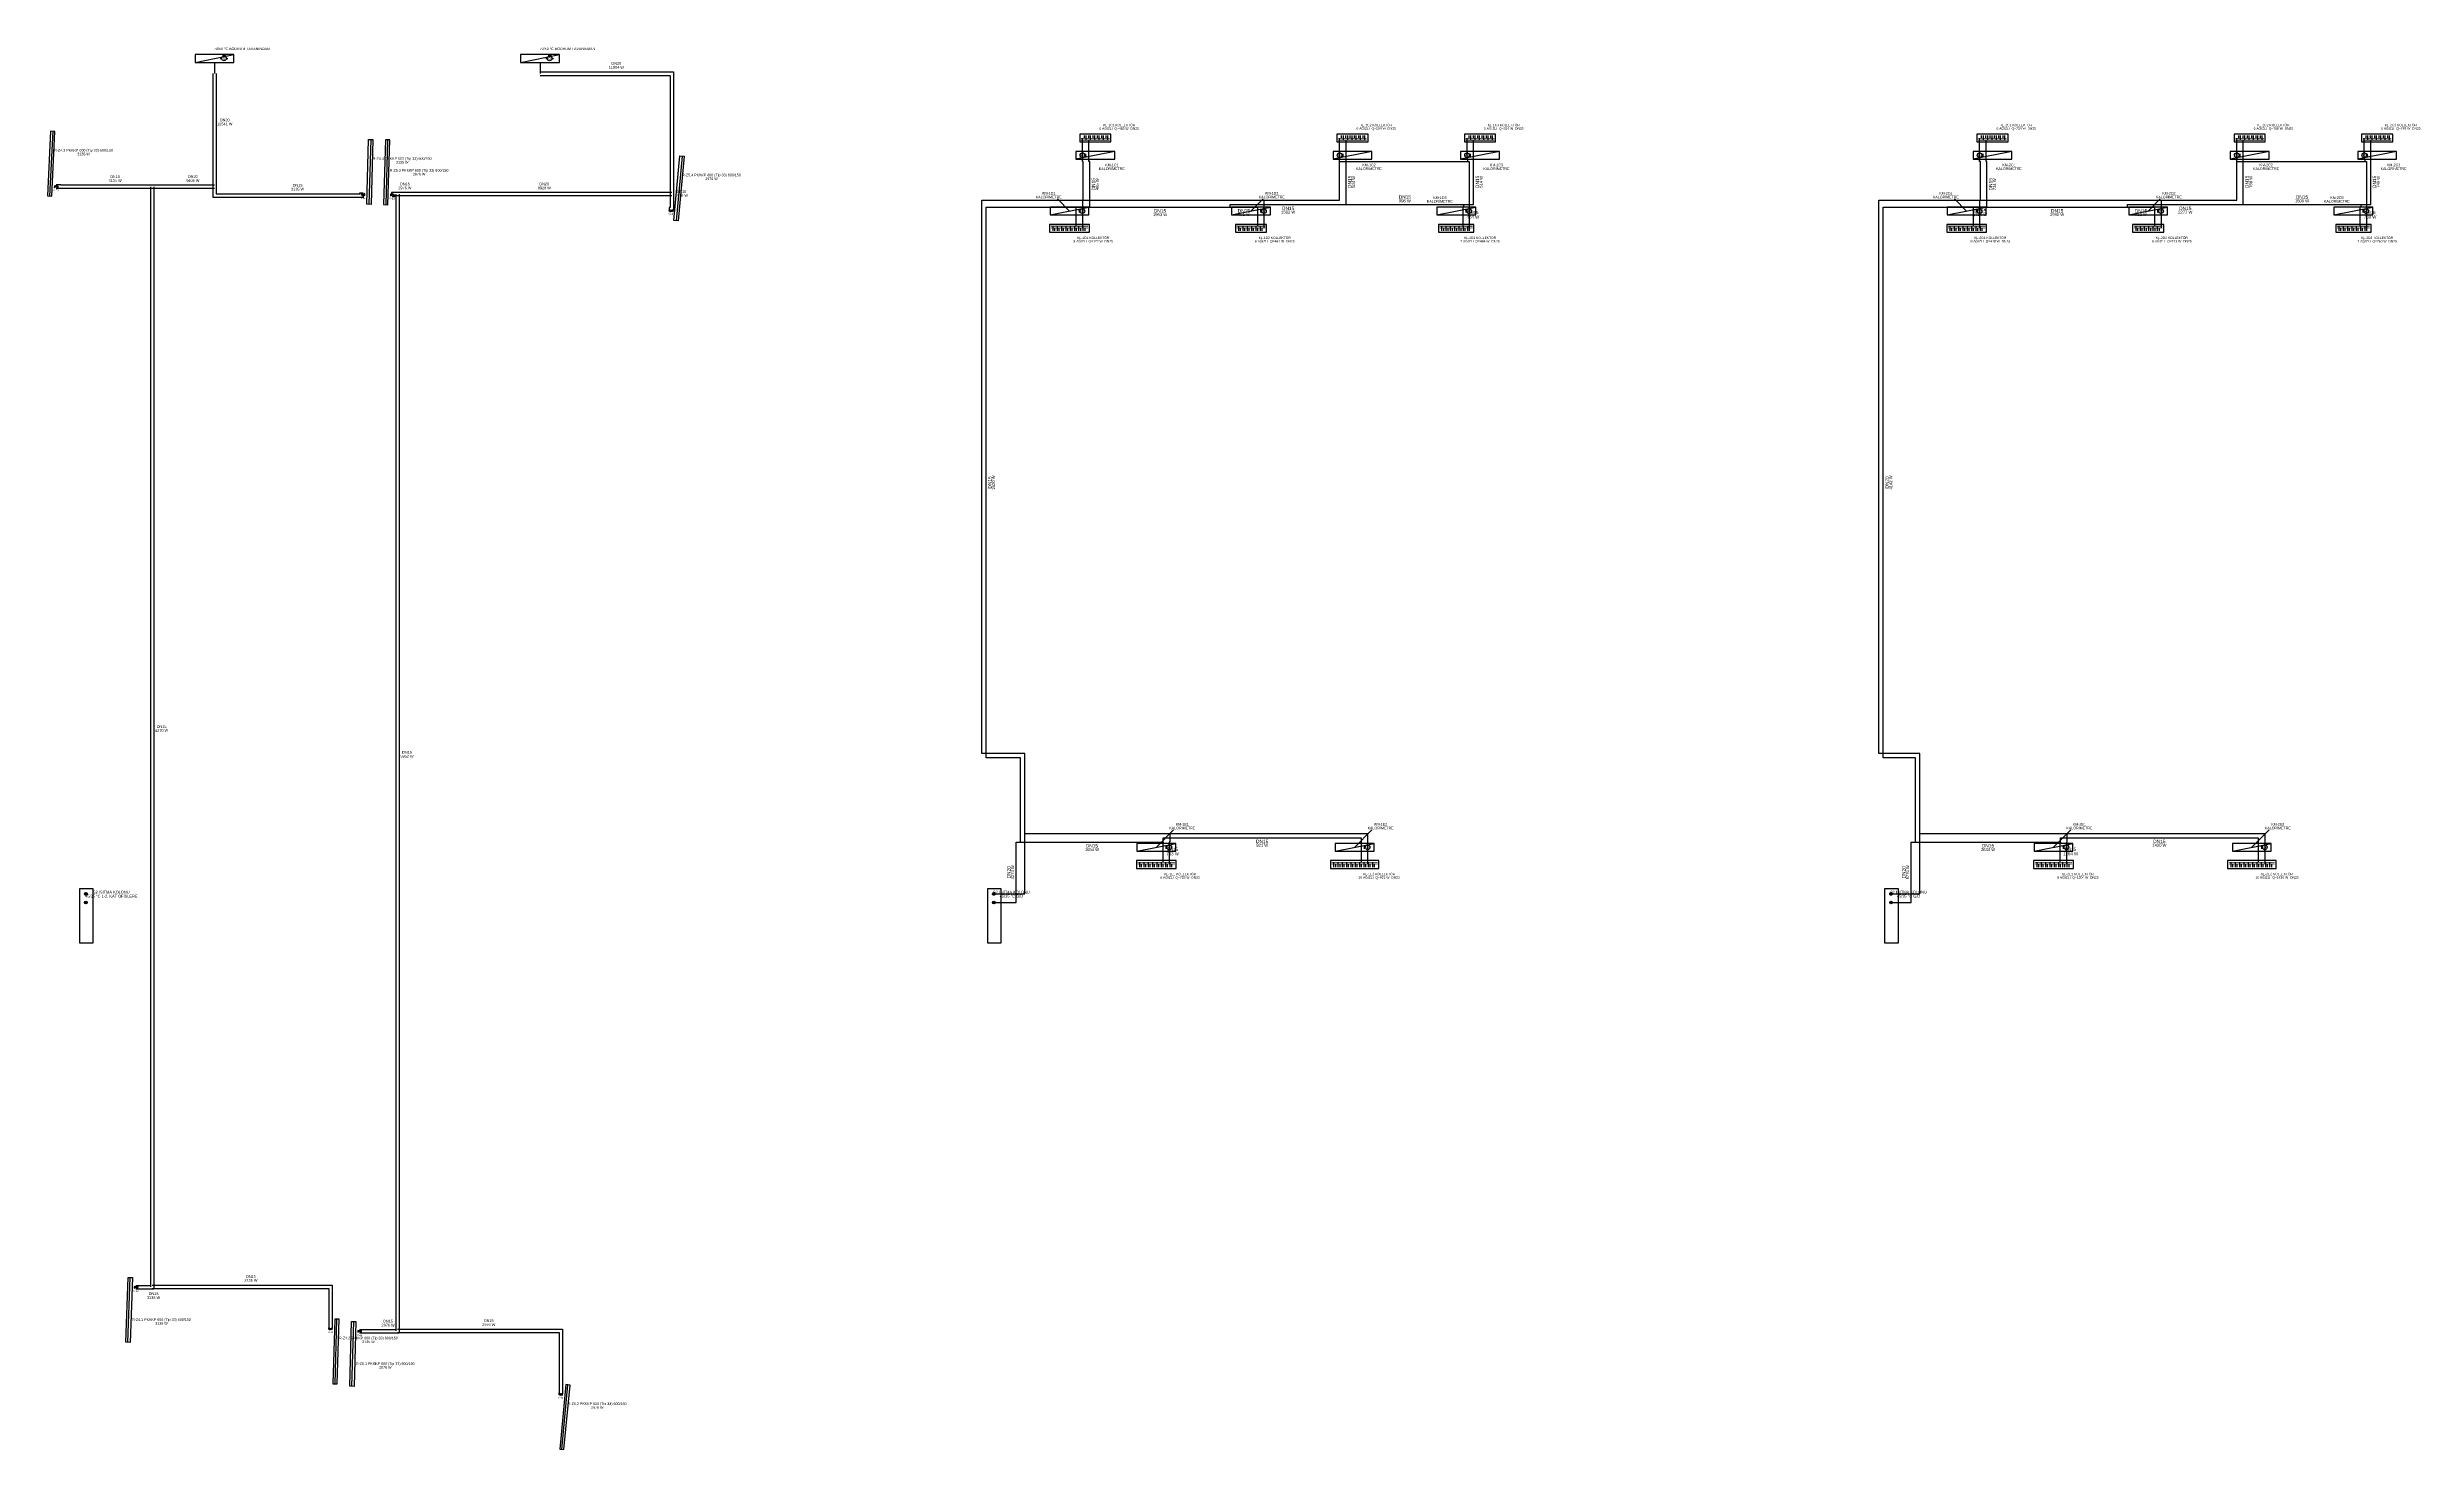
# Model space of a CAD drawing. Header units: centimetres. Extents: x 247996 to 314900, y -468471 to -440326.
# Drawn here: x 283163 to 288645, y -447086 to -443841 of the extents above; entities that cross this region are included whole.
import ezdxf
from ezdxf.enums import TextEntityAlignment as Align

# ---------------------------------------------------------------- set-up
doc = ezdxf.new("R2010")
doc.units = ezdxf.units.CM
doc.linetypes.add('ISITMA DONUS HATTI', pattern=[1.66, 1.57, -0.02, -0.07])
for name, color, linetype, lineweight in [('SCOTT-MTY-ISITMA-CAP', 41, 'CONTINUOUS', 30), ('SCOTT-MTY-ISITMA-DONUS-BORU', 30, 'ISITMA DONUS HATTI', 30), ('SCOTT-MTY-ISITMA-GIDIS-BORU', 10, 'CONTINUOUS', 30)]:
    doc.layers.add(name, color=color, linetype=linetype, lineweight=lineweight)
for name, color, linetype in [('SCOTT-MTY-KALORIMETRE', 6, 'Continuous'), ('SCOTT-MTY-KOLLETÖR', 7, 'CONTINUOUS'), ('SCOTT-MTY-RADYATÖR', 2, 'CONTINUOUS'), ('SCOTT-MTY-SAYAC', 3, 'Continuous'), ('SCOTT-MTY-TES-SAFT', 8, 'Continuous'), ('SCOTT-MTY-VANA', 1, 'Continuous')]:
    doc.layers.add(name, color=color, linetype=linetype)
doc.styles.add('ROTAS', font='arial.ttf')

# ---------------------------------------------------------------- blocks, each defined once
blk = doc.blocks.new('T-KOLON-T')
blk.add_hatch(color=7).paths.add_polyline_path([(3, 0), (2.8, 1.1), (2.1, 2.1), (1.1, 2.8), (0, 3), (-1.1, 2.8), (-2.1, 2.1), (-2.8, 1.1), (-3, 0), (-2.8, -1.1), (-2.1, -2.1), (-1.1, -2.8), (0, -3), (1.1, -2.8), (2.1, -2.1), (2.8, -1.1)])
blk.add_circle((0, 0), 3)
blk = doc.blocks.new('T-DOLAP')
blk.add_line((-45, -9), (45, 9))
blk.add_lwpolyline([(-45, -9), (45, -9), (45, 9), (-45, 9)], close=True)
blk = doc.blocks.new('T-KALORIMETRE')
for p, q in [((-10, 0), (-6, 0)), ((6, 0), (10, 0))]:
    blk.add_line(p, q)
blk.add_lwpolyline([(-4, 8), (4, 8), (2, 10), (4, 8), (2, 6)])
blk.add_circle((0, 0), 6)
at = {"style": 'ROTAS'}
blk.add_text('Q', height=6, dxfattribs=at).set_placement((0, 0), align=Align.MIDDLE_CENTER)
blk = doc.blocks.new('MTY-KURESEL VANA')
at = {"layer": 'SCOTT-MTY-VANA'}
for p, q in [((0, 0), (0, 8)), ((0, 8), (8, 8))]:
    blk.add_line(p, q, dxfattribs=at)
blk.add_lwpolyline([(-10, 5), (-10, -5), (10, 5), (10, -5), (-10, 5)], dxfattribs=at)
blk.add_attdef('CAP', (-1, -3), '', height=2.5, dxfattribs=at)

msp = doc.modelspace()

# ---------------------------------------------------------------- linework, layer by layer
at = {"layer": 'SCOTT-MTY-ISITMA-DONUS-BORU'}
for points in [[(283545.5, -443902), (283545.5, -444164)], [(284303, -443906), (284604, -443906), (284604, -444181)], [(285558, -444082), (285558, -444052)], [(285562, -444045), (285562, -444052)], [(285572, -444045), (285572, -444052)], [(285582, -444045), (285582, -444052)], [(285592, -444045), (285592, -444052)], [(285602, -444045), (285602, -444052)], [(285612, -444045), (285612, -444052)], [(286153, -444082), (286153, -444052)], [(286157, -444045), (286157, -444052)], [(286167, -444045), (286167, -444052)], [(286177, -444045), (286177, -444052)], [(286187, -444045), (286187, -444052)], [(286197, -444045), (286197, -444052)], [(286207, -444045), (286207, -444052)], [(286448, -444082), (286448, -444052)], [(286452, -444045), (286452, -444052)], [(286462, -444045), (286462, -444052)], [(286472, -444045), (286472, -444052)], [(286482, -444045), (286482, -444052)], [(286492, -444045), (286492, -444052)], [(286502, -444045), (286502, -444052)], [(287634, -444082), (287634, -444052)], [(287638, -444045), (287638, -444052)], [(287648, -444045), (287648, -444052)], [(287658, -444045), (287658, -444052)], [(287668, -444045), (287668, -444052)], [(287678, -444045), (287678, -444052)], [(287688, -444045), (287688, -444052)], [(288229, -444082), (288229, -444052)], [(288233, -444045), (288233, -444052)], [(288243, -444045), (288243, -444052)], [(288253, -444045), (288253, -444052)], [(288263, -444045), (288263, -444052)], [(288273, -444045), (288273, -444052)], [(288283, -444045), (288283, -444052)], [(288524, -444082), (288524, -444052)], [(288528, -444045), (288528, -444052)], [(288538, -444045), (288538, -444052)], [(288548, -444045), (288548, -444052)], [(288558, -444045), (288558, -444052)], [(288568, -444045), (288568, -444052)], [(288578, -444045), (288578, -444052)], [(285558, -444100), (285558, -444082)], [(285560, -444195), (285560, -444105), (285558, -444105), (285558, -444100)], [(285978, -444195), (286153, -444195), (286153, -444105)], [(286153, -444100), (286153, -444082)], [(286153, -444105), (286153, -444100)], [(286153, -444105), (286450, -444105)], [(286448, -444100), (286448, -444082)], [(286450, -444105), (286450, -444100), (286448, -444100)], [(286450, -444105), (286453, -444105), (286453, -444211)], [(287634, -444100), (287634, -444082)], [(287636, -444195), (287636, -444105), (287634, -444105), (287634, -444100)], [(288054, -444195), (288229, -444195), (288229, -444105)], [(288229, -444100), (288229, -444082)], [(288229, -444105), (288229, -444100)], [(288229, -444105), (288526, -444105)], [(288524, -444100), (288524, -444082)], [(288526, -444105), (288526, -444100), (288524, -444100)], [(288526, -444105), (288529, -444105), (288529, -444211)], [(283405.1, -444160), (283194.1, -444160), (283194.1, -444159.5), (283183, -444159.5)], [(283401.1, -444164), (283401.1, -446709)], [(283549.5, -444160), (283405.1, -444160)], [(283545.5, -444164), (283545.5, -444188), (283894.1, -444188), (283894.1, -444185.6)], [(283973, -444177), (283959, -444177), (283959, -444179.4)], [(283969, -444181), (283969, -446811)], [(284608, -444177), (283973, -444177)], [(284604, -444181), (284604, -444212), (284601.9, -444212), (284601.9, -444218.6)], [(285425, -445660), (285425, -445475), (285325, -445475), (285325, -444195), (285558, -444195)], [(285558, -444195), (285558, -444211)], [(285558, -444195), (285560, -444195)], [(285558, -444211), (285558, -444229)], [(285558, -444229), (285558, -444259)], [(285560, -444195), (285978, -444195)], [(285978, -444195), (285978, -444211)], [(285978, -444211), (285978, -444229)], [(285978, -444229), (285978, -444259)], [(286453, -444211), (286453, -444229)], [(286453, -444229), (286453, -444259)], [(287496, -445660), (287496, -445475), (287401, -445475), (287401, -444195), (287634, -444195)], [(287634, -444195), (287634, -444211)], [(287634, -444195), (287636, -444195)], [(287634, -444211), (287634, -444229)], [(287634, -444229), (287634, -444259)], [(287636, -444195), (288054, -444195)], [(288054, -444195), (288054, -444211)], [(288054, -444211), (288054, -444229)], [(288054, -444229), (288054, -444259)], [(288529, -444211), (288529, -444229)], [(288529, -444229), (288529, -444259)], [(285494, -444266), (285494, -444259)], [(285504, -444266), (285504, -444259)], [(285514, -444266), (285514, -444259)], [(285524, -444266), (285524, -444259)], [(285534, -444266), (285534, -444259)], [(285544, -444266), (285544, -444259)], [(285554, -444266), (285554, -444259)], [(285564, -444266), (285564, -444259)], [(285924, -444266), (285924, -444259)], [(285934, -444266), (285934, -444259)], [(285944, -444266), (285944, -444259)], [(285954, -444266), (285954, -444259)], [(285964, -444266), (285964, -444259)], [(285974, -444266), (285974, -444259)], [(286394, -444266), (286394, -444259)], [(286404, -444266), (286404, -444259)], [(286414, -444266), (286414, -444259)], [(286424, -444266), (286424, -444259)], [(286434, -444266), (286434, -444259)], [(286444, -444266), (286444, -444259)], [(286454, -444266), (286454, -444259)], [(287570, -444266), (287570, -444259)], [(287580, -444266), (287580, -444259)], [(287590, -444266), (287590, -444259)], [(287600, -444266), (287600, -444259)], [(287610, -444266), (287610, -444259)], [(287620, -444266), (287620, -444259)], [(287630, -444266), (287630, -444259)], [(287640, -444266), (287640, -444259)], [(288000, -444266), (288000, -444259)], [(288010, -444266), (288010, -444259)], [(288020, -444266), (288020, -444259)], [(288030, -444266), (288030, -444259)], [(288040, -444266), (288040, -444259)], [(288050, -444266), (288050, -444259)], [(288470, -444266), (288470, -444259)], [(288480, -444266), (288480, -444259)], [(288490, -444266), (288490, -444259)], [(288500, -444266), (288500, -444259)], [(288510, -444266), (288510, -444259)], [(288520, -444266), (288520, -444259)], [(288530, -444266), (288530, -444259)], [(285353, -445800), (285425, -445800), (285425, -445660)], [(285425, -445660), (285760, -445660)], [(285760, -445660), (285760, -445680), (285759, -445680), (285759, -445683)], [(285760, -445660), (286218, -445660), (286218, -445683)], [(287429, -445800), (287496, -445800), (287496, -445660)], [(287496, -445660), (287836, -445660)], [(287836, -445660), (287836, -445680), (287835, -445680), (287835, -445683)], [(287836, -445660), (288294, -445660), (288294, -445683)], [(285759, -445683), (285759, -445701)], [(285759, -445701), (285759, -445731)], [(286218, -445683), (286218, -445701)], [(286218, -445701), (286218, -445731)], [(287835, -445683), (287835, -445701)], [(287835, -445701), (287835, -445731)], [(288294, -445683), (288294, -445701)], [(288294, -445701), (288294, -445731)], [(285695, -445738), (285695, -445731)], [(285705, -445738), (285705, -445731)], [(285715, -445738), (285715, -445731)], [(285725, -445738), (285725, -445731)], [(285735, -445738), (285735, -445731)], [(285745, -445738), (285745, -445731)], [(285755, -445738), (285755, -445731)], [(285765, -445738), (285765, -445731)], [(286144, -445738), (286144, -445731)], [(286154, -445738), (286154, -445731)], [(286164, -445738), (286164, -445731)], [(286174, -445738), (286174, -445731)], [(286184, -445738), (286184, -445731)], [(286194, -445738), (286194, -445731)], [(286204, -445738), (286204, -445731)], [(286214, -445738), (286214, -445731)], [(286224, -445738), (286224, -445731)], [(286234, -445738), (286234, -445731)], [(287771, -445738), (287771, -445731)], [(287781, -445738), (287781, -445731)], [(287791, -445738), (287791, -445731)], [(287801, -445738), (287801, -445731)], [(287811, -445738), (287811, -445731)], [(287821, -445738), (287821, -445731)], [(287831, -445738), (287831, -445731)], [(287841, -445738), (287841, -445731)], [(288220, -445738), (288220, -445731)], [(288230, -445738), (288230, -445731)], [(288240, -445738), (288240, -445731)], [(288250, -445738), (288250, -445731)], [(288260, -445738), (288260, -445731)], [(288270, -445738), (288270, -445731)], [(288280, -445738), (288280, -445731)], [(288290, -445738), (288290, -445731)], [(288300, -445738), (288300, -445731)], [(288310, -445738), (288310, -445731)], [(283401.9, -446706.6), (283367.8, -446706.6)], [(283405.1, -446713), (283814.2, -446713), (283814.2, -446805.8)], [(283970, -446808.3), (283885.2, -446808.3)], [(283973, -446815), (284347.2, -446815), (284347.2, -446957.1)]]:
    msp.add_lwpolyline(points, dxfattribs=at)
at = {"layer": 'SCOTT-MTY-ISITMA-DONUS-BORU', "const_width": 1.6}
for points in [[(285621, -444052), (285555, -444052)], [(286216, -444052), (286150, -444052)], [(286511, -444052), (286445, -444052)], [(287697, -444052), (287631, -444052)], [(288292, -444052), (288226, -444052)], [(288587, -444052), (288521, -444052)], [(285485, -444259), (285571, -444259)], [(285915, -444259), (285981, -444259)], [(286385, -444259), (286461, -444259)], [(287561, -444259), (287647, -444259)], [(287991, -444259), (288057, -444259)], [(288461, -444259), (288537, -444259)], [(285686, -445731), (285772, -445731)], [(286135, -445731), (286241, -445731)], [(287762, -445731), (287848, -445731)], [(288211, -445731), (288317, -445731)]]:
    msp.add_lwpolyline(points, dxfattribs=at)
at = {"layer": 'SCOTT-MTY-ISITMA-GIDIS-BORU'}
for points in [[(283549.5, -443876), (283549.5, -443902)], [(283553.5, -443902), (283553.5, -444164)], [(284303, -443876), (284303, -443902)], [(284303, -443898), (284612, -443898), (284612, -444181)], [(285566, -444045), (285566, -444056)], [(285573, -444082), (285573, -444056)], [(285576, -444045), (285576, -444056)], [(285586, -444045), (285586, -444056)], [(285596, -444045), (285596, -444056)], [(285606, -444045), (285606, -444056)], [(285616, -444045), (285616, -444056)], [(286161, -444045), (286161, -444056)], [(286168, -444082), (286168, -444056)], [(286171, -444045), (286171, -444056)], [(286181, -444045), (286181, -444056)], [(286191, -444045), (286191, -444056)], [(286201, -444045), (286201, -444056)], [(286211, -444045), (286211, -444056)], [(286456, -444045), (286456, -444056)], [(286463, -444082), (286463, -444056)], [(286466, -444045), (286466, -444056)], [(286476, -444045), (286476, -444056)], [(286486, -444045), (286486, -444056)], [(286496, -444045), (286496, -444056)], [(286506, -444045), (286506, -444056)], [(287642, -444045), (287642, -444056)], [(287649, -444082), (287649, -444056)], [(287652, -444045), (287652, -444056)], [(287662, -444045), (287662, -444056)], [(287672, -444045), (287672, -444056)], [(287682, -444045), (287682, -444056)], [(287692, -444045), (287692, -444056)], [(288237, -444045), (288237, -444056)], [(288244, -444082), (288244, -444056)], [(288247, -444045), (288247, -444056)], [(288257, -444045), (288257, -444056)], [(288267, -444045), (288267, -444056)], [(288277, -444045), (288277, -444056)], [(288287, -444045), (288287, -444056)], [(288532, -444045), (288532, -444056)], [(288539, -444082), (288539, -444056)], [(288542, -444045), (288542, -444056)], [(288552, -444045), (288552, -444056)], [(288562, -444045), (288562, -444056)], [(288572, -444045), (288572, -444056)], [(288582, -444045), (288582, -444056)], [(285573, -444100), (285573, -444082)], [(285575, -444211), (285575, -444105), (285573, -444105), (285573, -444100)], [(286168, -444100), (286168, -444082)], [(286168, -444205), (286168, -444100)], [(286440, -444205), (286463, -444205), (286463, -444100)], [(286463, -444100), (286463, -444082)], [(287649, -444100), (287649, -444082)], [(287651, -444211), (287651, -444105), (287649, -444105), (287649, -444100)], [(288244, -444100), (288244, -444082)], [(288244, -444205), (288244, -444100)], [(288516, -444205), (288539, -444205), (288539, -444100)], [(288539, -444100), (288539, -444082)], [(283405.1, -444168), (283186.1, -444168), (283186.1, -444167.5), (283183, -444167.5)], [(283549.5, -444168), (283405.1, -444168)], [(283409.1, -444164), (283409.1, -446709)], [(283553.5, -444164), (283553.5, -444180), (283886.1, -444180), (283886.1, -444177.6), (283893.5, -444177.6)], [(283973, -444185), (283967, -444185), (283967, -444187.1), (283960.5, -444187.1)], [(284608, -444185), (283973, -444185)], [(283977, -444181), (283977, -446811)], [(284612, -444181), (284612, -444220), (284609.6, -444220)], [(285415, -445680), (285415, -445485), (285335, -445485), (285335, -444211), (285575, -444211)], [(285543, -444211), (285543, -444229)], [(285543, -444229), (285543, -444255)], [(285575, -444211), (285900, -444211)], [(285900, -444211), (285900, -444205), (286168, -444205)], [(285900, -444211), (285963, -444211)], [(285963, -444211), (285963, -444229)], [(285963, -444229), (285963, -444255)], [(286168, -444205), (286440, -444205)], [(286440, -444205), (286440, -444211), (286438, -444211)], [(286438, -444211), (286438, -444229)], [(286438, -444229), (286438, -444255)], [(287486, -445680), (287486, -445485), (287411, -445485), (287411, -444211), (287619, -444211)], [(287619, -444211), (287651, -444211)], [(287619, -444211), (287619, -444229)], [(287619, -444229), (287619, -444255)], [(287651, -444211), (287976, -444211)], [(287976, -444211), (287976, -444205), (288244, -444205)], [(287976, -444211), (288039, -444211)], [(288039, -444211), (288039, -444229)], [(288039, -444229), (288039, -444255)], [(288244, -444205), (288516, -444205)], [(288516, -444205), (288516, -444211), (288514, -444211)], [(288514, -444211), (288514, -444229)], [(288514, -444229), (288514, -444255)], [(285490, -444266), (285490, -444255)], [(285500, -444266), (285500, -444255)], [(285510, -444266), (285510, -444255)], [(285520, -444266), (285520, -444255)], [(285530, -444266), (285530, -444255)], [(285540, -444266), (285540, -444255)], [(285550, -444266), (285550, -444255)], [(285560, -444266), (285560, -444255)], [(285920, -444266), (285920, -444255)], [(285930, -444266), (285930, -444255)], [(285940, -444266), (285940, -444255)], [(285950, -444266), (285950, -444255)], [(285960, -444266), (285960, -444255)], [(285970, -444266), (285970, -444255)], [(286390, -444266), (286390, -444255)], [(286400, -444266), (286400, -444255)], [(286410, -444266), (286410, -444255)], [(286420, -444266), (286420, -444255)], [(286430, -444266), (286430, -444255)], [(286440, -444266), (286440, -444255)], [(286450, -444266), (286450, -444255)], [(287566, -444266), (287566, -444255)], [(287576, -444266), (287576, -444255)], [(287586, -444266), (287586, -444255)], [(287596, -444266), (287596, -444255)], [(287606, -444266), (287606, -444255)], [(287616, -444266), (287616, -444255)], [(287626, -444266), (287626, -444255)], [(287636, -444266), (287636, -444255)], [(287996, -444266), (287996, -444255)], [(288006, -444266), (288006, -444255)], [(288016, -444266), (288016, -444255)], [(288026, -444266), (288026, -444255)], [(288036, -444266), (288036, -444255)], [(288046, -444266), (288046, -444255)], [(288466, -444266), (288466, -444255)], [(288476, -444266), (288476, -444255)], [(288486, -444266), (288486, -444255)], [(288496, -444266), (288496, -444255)], [(288506, -444266), (288506, -444255)], [(288516, -444266), (288516, -444255)], [(288526, -444266), (288526, -444255)], [(285353, -445820), (285405, -445820), (285405, -445680), (285415, -445680)], [(285415, -445680), (285745, -445680)], [(285745, -445680), (285745, -445683), (285744, -445683)], [(285744, -445683), (285744, -445701)], [(285744, -445701), (285744, -445727)], [(285745, -445680), (285745, -445670), (286203, -445670), (286203, -445683)], [(286203, -445683), (286203, -445701)], [(286203, -445701), (286203, -445727)], [(287429, -445820), (287476, -445820), (287476, -445680), (287486, -445680)], [(287486, -445680), (287821, -445680)], [(287821, -445680), (287821, -445683), (287820, -445683)], [(287820, -445683), (287820, -445701)], [(287820, -445701), (287820, -445727)], [(287821, -445680), (287821, -445670), (288279, -445670), (288279, -445683)], [(288279, -445683), (288279, -445701)], [(288279, -445701), (288279, -445727)], [(285691, -445738), (285691, -445727)], [(285701, -445738), (285701, -445727)], [(285711, -445738), (285711, -445727)], [(285721, -445738), (285721, -445727)], [(285731, -445738), (285731, -445727)], [(285741, -445738), (285741, -445727)], [(285751, -445738), (285751, -445727)], [(285761, -445738), (285761, -445727)], [(286140, -445738), (286140, -445727)], [(286150, -445738), (286150, -445727)], [(286160, -445738), (286160, -445727)], [(286170, -445738), (286170, -445727)], [(286180, -445738), (286180, -445727)], [(286190, -445738), (286190, -445727)], [(286200, -445738), (286200, -445727)], [(286210, -445738), (286210, -445727)], [(286220, -445738), (286220, -445727)], [(286230, -445738), (286230, -445727)], [(287767, -445738), (287767, -445727)], [(287777, -445738), (287777, -445727)], [(287787, -445738), (287787, -445727)], [(287797, -445738), (287797, -445727)], [(287807, -445738), (287807, -445727)], [(287817, -445738), (287817, -445727)], [(287827, -445738), (287827, -445727)], [(287837, -445738), (287837, -445727)], [(288216, -445738), (288216, -445727)], [(288226, -445738), (288226, -445727)], [(288236, -445738), (288236, -445727)], [(288246, -445738), (288246, -445727)], [(288256, -445738), (288256, -445727)], [(288266, -445738), (288266, -445727)], [(288276, -445738), (288276, -445727)], [(288286, -445738), (288286, -445727)], [(288296, -445738), (288296, -445727)], [(288306, -445738), (288306, -445727)], [(283409.1, -446709), (283409.1, -446714.6), (283367.8, -446714.6)], [(283405.1, -446705), (283822.2, -446705), (283822.2, -446805.8)], [(283977, -446811), (283977, -446816.3), (283885.2, -446816.3)], [(283973, -446807), (284355.2, -446807), (284355.2, -446957.1)]]:
    msp.add_lwpolyline(points, dxfattribs=at)
at = {"layer": 'SCOTT-MTY-ISITMA-GIDIS-BORU', "const_width": 1.6}
for points in [[(285621, -444056), (285555, -444056)], [(286216, -444056), (286150, -444056)], [(286511, -444056), (286445, -444056)], [(287697, -444056), (287631, -444056)], [(288292, -444056), (288226, -444056)], [(288587, -444056), (288521, -444056)], [(285485, -444255), (285571, -444255)], [(285915, -444255), (285981, -444255)], [(286385, -444255), (286461, -444255)], [(287561, -444255), (287647, -444255)], [(287991, -444255), (288057, -444255)], [(288461, -444255), (288537, -444255)], [(285686, -445727), (285772, -445727)], [(286135, -445727), (286241, -445727)], [(287762, -445727), (287848, -445727)], [(288211, -445727), (288317, -445727)]]:
    msp.add_lwpolyline(points, dxfattribs=at)
at = {"layer": 'SCOTT-MTY-KALORIMETRE'}
for p, q in [((285528, -444220), (285500, -444192)), ((285948, -444220), (285976, -444192)), ((287604, -444220), (287576, -444192)), ((288024, -444220), (288052, -444192)), ((285729, -445692), (285769, -445652)), ((286188, -445692), (286228, -445652)), ((287805, -445692), (287845, -445652)), ((288264, -445692), (288304, -445652))]:
    msp.add_line(p, q, dxfattribs=at)
at = {"layer": 'SCOTT-MTY-KOLLETÖR'}
for points in [[(285624, -444042), (285552, -444042), (285552, -444060), (285624, -444060)], [(286219, -444042), (286147, -444042), (286147, -444060), (286219, -444060)], [(286514, -444042), (286442, -444042), (286442, -444060), (286514, -444060)], [(287700, -444042), (287628, -444042), (287628, -444060), (287700, -444060)], [(288295, -444042), (288223, -444042), (288223, -444060), (288295, -444060)], [(288590, -444042), (288518, -444042), (288518, -444060), (288590, -444060)], [(285482, -444269), (285574, -444269), (285574, -444251), (285482, -444251)], [(285912, -444269), (285984, -444269), (285984, -444251), (285912, -444251)], [(286382, -444269), (286464, -444269), (286464, -444251), (286382, -444251)], [(287558, -444269), (287650, -444269), (287650, -444251), (287558, -444251)], [(287988, -444269), (288060, -444269), (288060, -444251), (287988, -444251)], [(288458, -444269), (288540, -444269), (288540, -444251), (288458, -444251)], [(285683, -445741), (285775, -445741), (285775, -445723), (285683, -445723)], [(286132, -445741), (286244, -445741), (286244, -445723), (286132, -445723)], [(287759, -445741), (287851, -445741), (287851, -445723), (287759, -445723)], [(288208, -445741), (288320, -445741), (288320, -445723), (288208, -445723)]]:
    msp.add_lwpolyline(points, close=True, dxfattribs=at)
at = {"layer": 'SCOTT-MTY-RADYATÖR'}
for points in [[(283170.4, -444035.2), (283162.8, -444185), (283172.8, -444185.5), (283180.4, -444035.7)], [(283916.1, -444054.7), (283911.8, -444204.7), (283901.8, -444204.4), (283906.1, -444054.4)], [(283945.1, -444055.1), (283940.8, -444205.1), (283950.8, -444205.4), (283955.1, -444055.4)], [(284636.6, -444093.4), (284622.7, -444242.8), (284612.7, -444241.9), (284626.6, -444092.5)], [(283344.1, -446837.3), (283349.7, -446687.4), (283359.6, -446687.8), (283354.1, -446837.6)], [(283833.6, -446933.8), (283837.9, -446783.9), (283827.9, -446783.6), (283823.6, -446933.5)], [(283862.6, -446939.2), (283866.9, -446789.3), (283876.9, -446789.6), (283872.6, -446939.5)], [(284358.3, -447085.8), (284372.2, -446936.4), (284362.2, -446935.5), (284348.3, -447084.9)]]:
    msp.add_lwpolyline(points, close=True, dxfattribs=at)
for points in [[(283175.4, -444035.4), (283167.8, -444185.2)], [(283911.1, -444054.6), (283906.8, -444204.5)], [(283950.1, -444055.3), (283945.8, -444205.2)], [(284631.6, -444093), (284617.7, -444242.3)], [(283349.1, -446837.5), (283354.6, -446687.6)], [(283828.6, -446933.7), (283832.9, -446783.8)], [(283867.6, -446939.4), (283871.9, -446789.4)], [(284353.3, -447085.3), (284367.2, -446936)]]:
    msp.add_lwpolyline(points, dxfattribs=at)
at = {"layer": 'SCOTT-MTY-TES-SAFT'}
for points in [[(283237, -445913), (283269, -445913), (283269, -445788), (283237, -445788)], [(285338, -445913), (285370, -445913), (285370, -445788), (285338, -445788)], [(287414, -445913), (287446, -445913), (287446, -445788), (287414, -445788)]]:
    msp.add_lwpolyline(points, close=True, dxfattribs=at)

# ---------------------------------------------------------------- block references
at = {"layer": 'SCOTT-MTY-ISITMA-DONUS-BORU'}
for p in [(283252, -445800), (285353, -445800), (287429, -445800)]:
    msp.add_blockref('T-KOLON-T', p, dxfattribs=at)
at = {"layer": 'SCOTT-MTY-ISITMA-GIDIS-BORU'}
for p in [(283252, -445820), (285353, -445820), (287429, -445820)]:
    msp.add_blockref('T-KOLON-T', p, dxfattribs=at)
at = {"layer": 'SCOTT-MTY-KALORIMETRE', "xscale": 0.9, "yscale": 0.9}
for p in [(283571.5, -443867), (284325, -443867)]:
    msp.add_blockref('T-KALORIMETRE', p, dxfattribs=at)
for p, rotation in [((285558, -444091), 270), ((286153, -444091), 270), ((286448, -444091), 270), ((287634, -444091), 270), ((288229, -444091), 270), ((288524, -444091), 270), ((285558, -444220), 90), ((285978, -444220), 90), ((286453, -444220), 90), ((287634, -444220), 90), ((288054, -444220), 90), ((288529, -444220), 90), ((285759, -445692), 90), ((286218, -445692), 90), ((287835, -445692), 90), ((288294, -445692), 90)]:
    msp.add_blockref('T-KALORIMETRE', p, dxfattribs=dict(at, rotation=rotation))
at = {"layer": 'SCOTT-MTY-SAYAC'}
for p in [(283549.5, -443867), (284303, -443867), (285528, -444220), (285948, -444220), (286423, -444220), (287604, -444220), (288024, -444220), (288499, -444220), (285729, -445692), (286188, -445692), (287805, -445692), (288264, -445692)]:
    msp.add_blockref('T-DOLAP', p, dxfattribs=at)
at = {"layer": 'SCOTT-MTY-SAYAC', "rotation": 180}
for p in [(285588, -444091), (286183, -444091), (286478, -444091), (287664, -444091), (288259, -444091), (288554, -444091)]:
    msp.add_blockref('T-DOLAP', p, dxfattribs=at)
at = {"layer": 'SCOTT-MTY-VANA', "xscale": 0.4, "yscale": 0.4}
for p, rotation in [((283183, -444163.5), -2.8945126923575364), ((283893.5, -444181.6), 178.3576910355736), ((283960.5, -444183.1), -1.6396985768635934), ((284605.9, -444218.6), 174.6866549037644), ((283367.8, -446710.6), -2.1192292939960646), ((283818.2, -446805.8), 178.3576910355736), ((283885.2, -446812.3), -1.6396985768635934), ((284351.2, -446957.1), 174.6866549037644)]:
    msp.add_blockref('MTY-KURESEL VANA', p, dxfattribs=dict(at, rotation=rotation)).add_auto_attribs({'CAP': 'DN15'})

# ---------------------------------------------------------------- texts
at = {"layer": 'SCOTT-MTY-ISITMA-CAP', "style": 'ROTAS', "width": 0.8}
for s, height, p in [('11904 W', 6.3, (284479.4, -443887.4)), ('DN20', 6.3, (284479.4, -443878.3)), ('12541 W', 6.3, (283573.3, -444018.4)), ('DN20', 6.3, (283573.3, -444009.3)), ('3135 W', 6.3, (283319.7, -444149.4)), ('DN15', 6.3, (283319.7, -444140.3)), ('9406 W', 6.3, (283499.4, -444149.4)), ('DN20', 6.3, (283499.4, -444140.3)), ('3135 W', 6.3, (283741.9, -444169.4)), ('DN15', 6.3, (283741.9, -444160.3)), ('2976 W', 6.3, (283990.1, -444166.4)), ('DN15', 6.3, (283990.1, -444157.3)), ('8928 W', 6.3, (284312.6, -444166.4)), ('DN20', 6.3, (284312.6, -444157.3)), ('2976 W', 6.3, (284630.1, -444183.9)), ('DN15', 6.3, (284630.1, -444174.8)), ('DN15', 8, (286304, -444187.6)), ('DN15', 8, (288380, -444187.6)), ('1963 W', 6.8, (285737.5, -444228.4)), ('DN15', 8, (285737.5, -444219.6)), ('461 W', 6.8, (285931.5, -444228.4)), ('DN15', 8, (285931.5, -444219.6)), ('1502 W', 6.8, (286034, -444222.4)), ('DN15', 8, (286034, -444213.6)), ('998 W', 6.8, (286304, -444196.4)), ('484 W', 7.2, (286461.6, -444233.7)), ('DN15', 7.2, (286461.6, -444223.2)), ('3724 W', 6.8, (287635, -444228.4)), ('DN15', 8, (287635, -444219.6)), ('2990 W', 6.8, (287813.5, -444228.4)), ('DN15', 8, (287813.5, -444219.6)), ('DN15', 8, (288007.5, -444219.6)), ('713 W', 6.8, (288007.5, -444228.4)), ('2277 W', 6.8, (288110, -444222.4)), ('DN15', 8, (288110, -444213.6)), ('1509 W', 6.8, (288380, -444196.4)), ('760 W', 7.2, (288537.6, -444233.7)), ('DN15', 7.2, (288537.6, -444223.2)), ('6270 W', 6.3, (283427.2, -445421.9)), ('DN15', 6.3, (283427.2, -445412.8)), ('5952 W', 6.3, (283995.1, -445481.4)), ('DN15', 6.3, (283995.1, -445472.3)), ('1654 W', 6.8, (285580, -445697.4)), ('DN15', 8, (285580, -445688.6)), ('733 W', 7.2, (285766.6, -445707.2)), ('DN15', 7.2, (285766.6, -445696.7)), ('DN15', 8, (285974, -445678.6)), ('921 W', 6.8, (285974, -445687.4)), ('2634 W', 6.8, (287653.5, -445697.4)), ('DN15', 8, (287653.5, -445688.6)), ('1204 W', 7.2, (287844.6, -445707.2)), ('DN15', 7.2, (287844.6, -445696.7)), ('1430 W', 6.8, (288050, -445687.4)), ('DN15', 8, (288050, -445678.6)), ('3135 W', 6.3, (283633.7, -446694.4)), ('DN15', 6.3, (283633.7, -446685.3)), ('3135 W', 6.3, (283408.5, -446734.3)), ('DN15', 6.3, (283408.5, -446725.1)), ('2976 W', 6.3, (283951.2, -446797.8)), ('DN15', 6.3, (283951.2, -446788.6)), ('2976 W', 6.3, (284184.2, -446796.4)), ('DN15', 6.3, (284184.2, -446787.3))]:
    msp.add_text(s, height=height, dxfattribs=at).set_placement(p, align=Align.MIDDLE_CENTER)
for s, height, p in [('DN15', 8, (285583.6, -444158)), ('485 W', 6.8, (285592.4, -444158)), ('DN15', 8, (286176.6, -444152.5)), ('504 W', 6.8, (286185.4, -444152.5)), ('DN15', 8, (286471.6, -444152.5)), ('514 W', 6.8, (286480.4, -444152.5)), ('DN15', 8, (287659.6, -444158)), ('734 W', 6.8, (287668.4, -444158)), ('DN15', 8, (288252.6, -444152.5)), ('768 W', 6.8, (288261.4, -444152.5)), ('DN15', 8, (288547.6, -444152.5)), ('749 W', 6.8, (288556.4, -444152.5)), ('DN15', 8, (285343.6, -444848)), ('2620 W', 6.8, (285352.4, -444848)), ('DN20', 8, (287419.6, -444848)), ('4142 W', 6.8, (287428.4, -444848)), ('DN20', 8, (285387.6, -445750)), ('4274 W', 6.8, (285396.4, -445750)), ('DN20', 8, (287458.6, -445750)), ('6776 W', 6.8, (287467.4, -445750))]:
    msp.add_text(s, height=height, rotation=90, dxfattribs=at).set_placement(p, align=Align.MIDDLE_CENTER)
at = {"layer": 'SCOTT-MTY-KALORIMETRE', "style": 'ROTAS', "width": 0.8}
for s, p in [('70/50 °C BODRUM TAVANINDAN', (283612.7, -443844.6)), ('70/50 °C BODRUM TAVANINDAN', (284366.2, -443844.6)), ('KALORİMETRE', (285626, -444122)), ('KM-1C1', (285626, -444113.3)), ('KALORİMETRE', (286221, -444122)), ('KM-1C2', (286221, -444113.3)), ('KALORİMETRE', (286516, -444122)), ('KM-1C3', (286516, -444113.3)), ('KALORİMETRE', (287702, -444122)), ('KM-2C1', (287702, -444113.3)), ('KALORİMETRE', (288297, -444122)), ('KM-2C2', (288297, -444113.3)), ('KALORİMETRE', (288592, -444122)), ('KM-2C3', (288592, -444113.3)), ('KALORİMETRE', (285480, -444187.6)), ('KM-1D1', (285480, -444178.9)), ('KALORİMETRE', (285996, -444187.6)), ('KM-1D2', (285996, -444178.9)), ('KM-1D3', (286385, -444188.9)), ('KALORİMETRE', (287556, -444187.6)), ('KM-2D1', (287556, -444178.9)), ('KALORİMETRE', (288072, -444187.6)), ('KM-2D2', (288072, -444178.9)), ('KM-2D3', (288461, -444188.9)), ('KALORİMETRE', (286385, -444197.6)), ('KALORİMETRE', (288461, -444197.6)), ('KALORİMETRE', (285789, -445647.6)), ('KM-1E1', (285789, -445638.9)), ('KALORİMETRE', (286248, -445647.6)), ('KM-1E2', (286248, -445638.9)), ('KALORİMETRE', (287865, -445647.6)), ('KM-2E1', (287865, -445638.9)), ('KALORİMETRE', (288324, -445647.6)), ('KM-2E2', (288324, -445638.9))]:
    msp.add_text(s, height=6, dxfattribs=at).set_placement(p, align=Align.MIDDLE_CENTER)
at = {"layer": 'SCOTT-MTY-KOLLETÖR', "style": 'ROTAS', "width": 0.8}
for s, p in [('KL-1C1 KOLLEKTÖR', (285642.9, -444021)), ('KL-1C2 KOLLEKTÖR', (286237.9, -444021)), ('KL-1C3 KOLLEKTÖR', (286532.9, -444021)), ('KL-2C1 KOLLEKTÖR', (287718.9, -444021)), ('KL-2C2 KOLLEKTÖR', (288313.9, -444021)), ('KL-2C3 KOLLEKTÖR', (288608.9, -444021)), ('6 AĞIZLI  Q=485 W  DN25', (285642.9, -444029)), ('6 AĞIZLI  Q=504 W  DN25', (286237.9, -444029)), ('6 AĞIZLI  Q=514 W  DN25', (286532.9, -444029)), ('6 AĞIZLI  Q=734 W  DN25', (287718.9, -444029)), ('6 AĞIZLI  Q=768 W  DN25', (288313.9, -444029)), ('6 AĞIZLI  Q=749 W  DN25', (288608.9, -444029)), ('8 AĞIZLI  Q=172 W  DN25', (285582.9, -444290)), ('KL-1D1 KOLLEKTÖR', (285582.9, -444282)), ('6 AĞIZLI  Q=461 W  DN25', (286002.9, -444290)), ('KL-1D2 KOLLEKTÖR', (286002.9, -444282)), ('7 AĞIZLI  Q=484 W  DN25', (286477.9, -444290)), ('KL-1D3 KOLLEKTÖR', (286477.9, -444282)), ('8 AĞIZLI  Q=418 W  DN25', (287658.9, -444290)), ('KL-2D1 KOLLEKTÖR', (287658.9, -444282)), ('6 AĞIZLI  Q=713 W  DN25', (288078.9, -444290)), ('KL-2D2 KOLLEKTÖR', (288078.9, -444282)), ('7 AĞIZLI  Q=760 W  DN25', (288553.9, -444290)), ('KL-2D3 KOLLEKTÖR', (288553.9, -444282)), ('8 AĞIZLI  Q=733 W  DN25', (285783.9, -445762)), ('KL-1E1 KOLLEKTÖR', (285783.9, -445754)), ('10 AĞIZLI  Q=921 W  DN25', (286244.5, -445762)), ('KL-1E2 KOLLEKTÖR', (286244.5, -445754)), ('8 AĞIZLI  Q=1204 W  DN25', (287861.5, -445762)), ('KL-2E1 KOLLEKTÖR', (287861.5, -445754)), ('10 AĞIZLI  Q=1430 W  DN25', (288322, -445762)), ('KL-2E2 KOLLEKTÖR', (288322, -445754))]:
    msp.add_text(s, height=5.5, dxfattribs=at).set_placement(p, align=Align.MIDDLE_CENTER)
at = {"layer": 'SCOTT-MTY-RADYATÖR', "style": 'ROTAS', "width": 0.8}
for s, p in [('R-Z4.3 PKKKP 600 (Tip 33) 600/150', (283246.6, -444079.3)), ('3135 W', (283246.6, -444088)), ('R-Z4.4 PKKKP 600 (Tip 33) 600/150', (283983.9, -444098.5)), ('R-Z5.3 PKKKP 600 (Tip 33) 600/150', (284022.9, -444125.9)), ('3135 W', (283983.9, -444107.2)), ('2976 W', (284022.9, -444134.6)), ('R-Z5.4 PKKKP 600 (Tip 33) 600/150', (284699.6, -444136.6)), ('2976 W', (284699.6, -444145.3)), ('R-Z4.1 PKKKP 600 (Tip 33) 600/150', (283426.8, -446784.9)), ('3135 W', (283426.8, -446793.6)), ('R-Z4.2 PKKKP 600 (Tip 33) 600/150', (283905.7, -446827.7)), ('3135 W', (283905.7, -446836.4)), ('R-Z5.1 PKKKP 600 (Tip 33) 600/150', (283944.7, -446886.8)), ('2976 W', (283944.7, -446895.5)), ('R-Z5.2 PKKKP 600 (Tip 33) 600/150', (284435.2, -446979.6)), ('2976 W', (284435.2, -446988.3))]:
    msp.add_text(s, height=6, dxfattribs=at).set_placement(p, align=Align.MIDDLE_CENTER)
at = {"layer": 'SCOTT-MTY-TES-SAFT', "style": 'ROTAS', "width": 0.8}
for s, p in [('45/35 °C 1-2. KAT OFİSLERE', (283310.8, -445805.3)), ('Ş2 ISITMA KOLONU', (283310.8, -445795.9)), ('Ş2 ISITMA KOLONU', (285393.6, -445795.9)), ('45/35 °C G/D', (285393.6, -445805.3)), ('Ş2 ISITMA KOLONU', (287469.6, -445795.9)), ('45/35 °C G/D', (287469.6, -445805.3))]:
    msp.add_text(s, height=6.5, dxfattribs=at).set_placement(p, align=Align.MIDDLE_CENTER)
at = {"layer": 'SCOTT-MTY-VANA', "style": 'ROTAS', "width": 0.8}
for s, rotation, p in [('V-20', -2.8945, (283182.5, -444171.8)), ('V-21', -1.6423, (283893.2, -444190)), ('V-24', -1.6397, (283960.2, -444191.5)), ('V-25', -5.3133, (284605.1, -444227)), ('V-18', -2.1192, (283367.5, -446719)), ('V-19', -1.6423, (283818, -446814.2)), ('V-22', -1.6397, (283885, -446820.7)), ('V-23', -5.3133, (284350.4, -446965.4))]:
    msp.add_text(s, height=4, rotation=rotation, dxfattribs=at).set_placement(p, align=Align.MIDDLE_CENTER)

doc.saveas('drawing.dxf')
